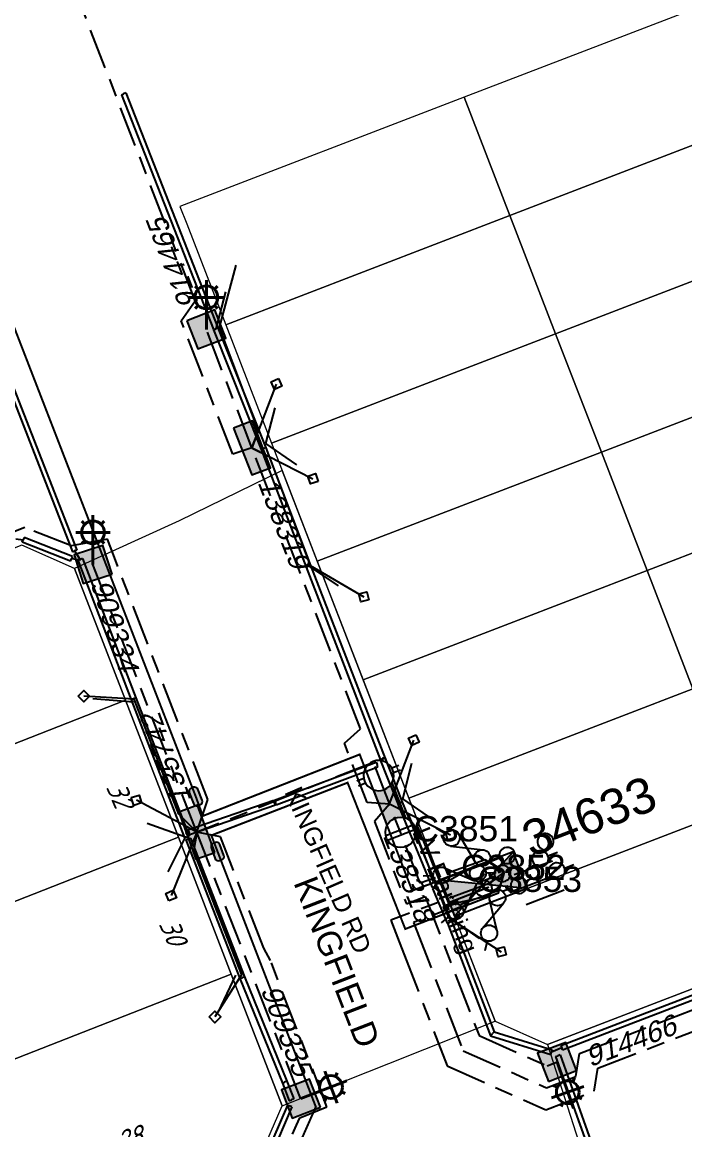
# Model space of a CAD drawing. Header units: metres. Extents: x 310412 to 311596, y 6269899 to 6270937.
# Drawn here: x 310597.6 to 310662.9, y 6270498.5 to 6270607.6 of the extents above; entities that cross this region are included whole.
import ezdxf
from ezdxf.enums import TextEntityAlignment as Align

# ---------------------------------------------------------------- set-up
doc = ezdxf.new("R2010")
doc.units = ezdxf.units.M
doc.linetypes.add('Cable Exist UG', pattern=[8.2, 4, -1.2, 1.8, -1.2])
doc.layers.get('0').update_dxf_attribs({"color": 6})
doc.layers.add('Cadastre Land Parcels_SP_EXT', color=9, linetype='Continuous', lineweight=5)
doc.layers.add('Cadastre Roads_SP_EXT', color=9, linetype='Continuous', lineweight=5)
for name, color, linetype in [('Duct_SP_EXT', 7, 'Continuous'), ('Equip_HV_EXT', 7, 'Continuous'), ('Equip_LV_EXT', 7, 'Continuous'), ('Equip_SP_SL_EXT', 7, 'Continuous'), ('Mains_HV_EXT', 7, 'Continuous'), ('Mains_LV_EXT', 7, 'Continuous'), ('Notes_HV_MISC', 7, 'Continuous'), ('Notes_LV_MISC', 7, 'Continuous'), ('Services_SP_EXT', 7, 'Continuous'), ('Sub_SP_EXT', 7, 'Continuous'), ('SupportsUG_SP_LV_EXT', 7, 'Continuous'), ('SupportsUG_SP_LV_SL_EXT', 7, 'Continuous'), ('Trench_SP_EXT', 7, 'Continuous')]:
    doc.layers.add(name, color=color, linetype=linetype)
doc.styles.add('ARIAL', font='arial.ttf', dxfattribs={"height": 2})
doc.styles.add('COLUMN_LABEL', font='arial.ttf')
doc.styles.add('iecARIAL', font='arial.ttf', dxfattribs={"height": 2})
doc.styles.add('ISOCP ITALIC', font='isocp.shx', dxfattribs={"oblique": 20})
doc.styles.add('POLE_LABEL', font='arial.ttf')
doc.styles.get("Standard").update_dxf_attribs({"font": 'arial.ttf'})
doc.styles.add('SWITCH_LABEL', font='arial.ttf', dxfattribs={"height": 2.5})
doc.linetypes.add('Cable E UG', pattern='A,6,-0.5,["E",Standard,S=1.7,R=0,X=0.5,Y=-1],-2.9', length=9.4)

# ---------------------------------------------------------------- blocks, each defined once
blk = doc.blocks.new('SUB_PADMOUNT_EXT')
for points in [[(0, 0), (-3.84, 1.92), (-3.84, -1.92)], [(0, 0), (3.84, 1.92), (3.84, -1.92)]]:
    blk.add_hatch(color=256).paths.add_polyline_path(points)
for p, q in [((3.84, 1.92), (-3.84, -1.92)), ((-3.84, 1.92), (3.84, -1.92))]:
    blk.add_line(p, q)
blk.add_lwpolyline([(-3.84, -1.92), (3.84, -1.92), (3.84, 1.92), (-3.84, 1.92)], close=True)
for tag, height, flags, p in [('ASSET_NUM', 3.5, 8, (2, 2)), ('STREET_CODE', 0.2, 9, (1.5, 0)), ('CONSTRUCTED_VOLTAGE', 0.2, 9, (1.5, -0.2)), ('OPERATING_VOLTAGE', 0.2, 9, (1.5, -0.6)), ('ORIENTATION', 0.2, 9, (1.5, -0.8)), ('OWNED_BY', 0.2, 9, (1.5, -1)), ('NO_PHASES', 0.2, 9, (1.5, -0.4)), ('OPERATED_BY', 0.2, 9, (1.5, -1.2)), ('SECONDARY_VOLTAGE', 0.2, 9, (1.5, -1.6)), ('STATE', 0.2, 9, (1.5, -1.8)), ('SUBSTATION_TYPE', 0.2, 9, (1.5, -2.2)), ('MAINTAINED_BY', 0.2, 9, (1.5, -1.4)), ('PARENT', 0.2, 9, (1.5, -2)), ('STREETNAME', 0.2, 9, (1.5, -3)), ('SUBURB', 0.2, 9, (1.5, -3.2)), ('USAGE', 0.2, 9, (1.5, -2.4)), ('LEGEND', 0.2, 9, (1.5, -2.6)), ('LOCATION', 0.2, 9, (1.5, -2.8)), ('Z', 0.2, 1, (1.5, -3.6)), ('NOTES', 0.2, 9, (1.5, -3.4))]:
    blk.add_attdef(tag, text='', height=height, dxfattribs=dict(flags=flags)).set_placement(p, align=Align.MIDDLE_LEFT)
blk = doc.blocks.new('COLUMN_EXT')
blk.add_hatch(color=256).paths.add_polyline_path([(-1.49, 1.48), (-1.49, -1.49), (1.48, -1.49), (1.48, 1.48)])
blk.add_lwpolyline([(-1.49, -1.49), (1.48, -1.49), (1.48, 1.48), (-1.49, 1.48)], close=True)
at = {"style": 'COLUMN_LABEL', "oblique": 15, "flags": 8}
blk.add_attdef('ASSET_NUM', text='', height=2, rotation=180, dxfattribs=at).set_placement((2, 2), align=Align.MIDDLE_LEFT)
at = {"flags": 9}
for tag, style, p in [('STRUCTURE_PLANT_NUMBER', 'POLE_LABEL', (1.81, 0.03)), ('STREET_CODE', 'COLUMN_LABEL', (1.81, -0.2))]:
    blk.add_attdef(tag, text='', height=0.2, dxfattribs=dict(at, style=style)).set_placement(p, align=Align.MIDDLE_LEFT)
for tag, p in [('COLUMN_TYPE', (1.81, -0.4)), ('OWNED_BY', (1.81, -0.6)), ('STATE', (1.81, -0.8)), ('USAGE', (1.81, -1)), ('STREETNAME', (1.81, -1.6)), ('SUBURB', (1.81, -1.8)), ('LEGEND', (1.81, -1.2)), ('LOCATION', (1.81, -1.4)), ('NOTES', (1.81, -2))]:
    blk.add_attdef(tag, text='', height=0.2, dxfattribs=at).set_placement(p, align=Align.MIDDLE_LEFT)
at = {"flags": 1}
blk.add_attdef('Z', (1.81, -2.35), '', height=0.2, dxfattribs=at)
blk = doc.blocks.new('PILLAR_EXT')
blk.add_hatch(color=256).paths.add_polyline_path([(-2.475, 0.99), (-2.475, -0.99), (2.475, -0.99), (2.475, 0.99)])
blk.add_lwpolyline([(-2.475, -0.99), (2.475, -0.99), (2.475, 0.99), (-2.475, 0.99)], close=True)
at = {"style": 'ARIAL', "oblique": 15, "flags": 8}
blk.add_attdef('ASSET_NUM', (1.5, 3.5), '', height=2, dxfattribs=at)
for tag, p, flags in [('OWNED_BY', (0, -0.2), 9), ('STATE', (0, -0.4), 9), ('SUPPORT_TYPE', (0, -0.6), 9), ('USAGE', (0, -0.8), 9), ('LEGEND', (0, -1), 9), ('LOCATION', (0, -1.2), 9), ('STREETNAME', (0, -1.8), 9), ('SUBURB', (0, -2), 1), ('NOTES', (0, -1.4), 9), ('PARENT', (0, -1.6), 9)]:
    blk.add_attdef(tag, p, '', height=0.2, dxfattribs=dict(flags=flags))
blk = doc.blocks.new('SL_LANTERN_EXT')
at = {"lineweight": 40}
for p, q in [((0, 1.97), (0, 6.47)), ((-1.46, 5.68), (-1.06, 5.28)), ((1.46, 5.68), (1.06, 5.28)), ((-2.25, 4.22), (2.25, 4.22)), ((-1.46, 2.76), (-1.06, 3.16)), ((1.46, 2.76), (1.06, 3.16)), ((0, 0), (0, 2.72))]:
    blk.add_line(p, q, dxfattribs=at)
blk.add_circle((0, 4.22), 1.5, dxfattribs=at)
at = {"style": 'iecARIAL', "flags": 9}
blk.add_attdef('ASSET_NUM', (1.5, 1.5), '', height=2.5, dxfattribs=at)
for tag, p, height, flags in [('OPERATING_VOLTAGE', (0.98, -1.65), 0.2, 9), ('CONSTRUCTED_VOLTAGE', (0.98, -0.65), 0.2, 9), ('CONTROL_TYPE', (0.98, -0.85), 0.2, 9), ('LANTERN_PURPOSE', (0.98, -1.05), 0.2, 9), ('LANTERN_TYPE', (0.98, -1.25), 0.2, 9), ('NO_PHASES', (0.98, -1.45), 0.2, 9), ('LNUMBER', (2.18, -3.25), 2.5, 8), ('ORIENTATION', (0.98, -1.85), 0.2, 9), ('OWNED_BY', (0.98, -2.05), 0.2, 9), ('STATE', (0.98, -2.25), 0.2, 9), ('USAGE', (0.98, -2.45), 0.2, 9), ('CEXIST', (0.98, -2.65), 0.2, 9), ('CNEW', (0.98, -2.85), 0.2, 9), ('CNUMBER', (0.98, -3.05), 0.2, 9), ('CREMOVE', (0.98, -3.25), 0.2, 9), ('CREPLACE', (0.98, -3.45), 0.2, 9), ('LKINGHEIGHT', (0.98, -3.65), 0.2, 9), ('LBRACKET', (0.98, -3.85), 0.2, 9), ('LBRACKETVOCAB', (0.98, -4.05), 0.2, 9), ('LCATEGORY', (0.98, -4.25), 0.2, 9), ('LCHARGE1', (0.98, -4.45), 0.2, 9), ('LCHARGE1PERCENT', (0.98, -4.65), 0.2, 9), ('LCHARGE2', (0.98, -4.85), 0.2, 9), ('LCHARGE2PERCENT', (0.98, -5.05), 0.2, 9), ('LCHARGE3', (0.98, -5.25), 0.2, 9), ('LCHARGE3PERCENT', (0.98, -5.45), 0.2, 9), ('LEXIST', (0.98, -5.65), 0.2, 9), ('LLAMP', (0.98, -5.85), 0.2, 9), ('LLAMPVOCAB', (0.98, -6.05), 0.2, 9), ('LMAST', (0.98, -6.25), 0.2, 9), ('LMASTVOCAB', (0.98, -6.45), 0.2, 9), ('LNEW', (0.98, -6.65), 0.2, 9), ('LANTNUMBER', (0.98, -6.85), 0.2, 9), ('LOUTREACH', (0.98, -7.25), 0.2, 9), ('LOUTREACHVOCAB', (0.98, -7.45), 0.2, 9), ('LRATECODE', (0.98, -7.65), 0.2, 9), ('LREMOVE', (0.98, -7.85), 0.2, 9), ('LREPLACE', (0.98, -8.05), 0.2, 9), ('LTYPE', (0.98, -8.25), 0.2, 9), ('LTYPEVOCAB', (0.98, -8.45), 0.2, 9), ('LEGEND', (0.98, -8.65), 0.2, 9), ('LOCATION', (0.98, -8.85), 0.2, 9), ('STREETNAME', (0.98, -9.25), 0.2, 9), ('SUBURB', (0.98, -9.45), 0.2, 1), ('NOTES', (0.98, -9.05), 0.2, 9)]:
    blk.add_attdef(tag, p, '', height=height, dxfattribs=dict(flags=flags))
blk = doc.blocks.new('CCP_EXT')
at = {"flags": 9}
for tag, p in [('STATE', (0, -1.8)), ('LEGEND', (0, -1.4)), ('LIFE_SUPPORT', (0, -1.6)), ('NOTES', (0, -2))]:
    blk.add_attdef(tag, text='', height=0.2, dxfattribs=at).set_placement(p, align=Align.MIDDLE_LEFT)
blk.add_wipeout([(0, 0.57), (0.57, 0), (0, -0.57), (-0.57, 0)])
blk.add_lwpolyline([(-0.57, 0), (0, 0.57), (0.57, 0), (0, -0.57), (-0.57, 0)])
at = {"flags": 1}
blk.add_attdef('Z', (0, 0), '', height=0.2, dxfattribs=at)
at = {"flags": 9}
for tag, p in [('CCP_TYPE', (0, 0)), ('CONSTRUCTED_VOLTAGE', (0, -0.2)), ('OPERATING_VOLTAGE', (0, -0.6)), ('ORIENTATION', (0, -0.8)), ('OWNED_BY', (0, -1)), ('NO_PHASES', (0, -0.4)), ('USAGE', (0, -1.2))]:
    blk.add_attdef(tag, text='', height=0.2, dxfattribs=at).set_placement(p, align=Align.MIDDLE_LEFT)
blk = doc.blocks.new('HV_STJ_EXT')
h = blk.add_hatch(color=256)
edge = h.paths.add_edge_path()
edge.add_ellipse((-0.59, 0.13), major_axis=(0.226, 0.226), ratio=1, start_angle=45, end_angle=135)
edge.add_line((-0.91, 0.13), (-0.91, -0.13))
edge.add_ellipse((-0.59, -0.13), major_axis=(0.226, 0.226), ratio=1, start_angle=135, end_angle=225)
edge.add_line((-0.59, -0.45), (0.59, -0.45))
edge.add_ellipse((0.59, -0.13), major_axis=(-0.226, 0.226), ratio=1, start_angle=135, end_angle=225)
edge.add_line((0.91, -0.13), (0.91, 0.13))
edge.add_ellipse((0.59, 0.13), major_axis=(-0.226, 0.226), ratio=1, start_angle=225, end_angle=315)
edge.add_line((0.59, 0.45), (-0.59, 0.45))
blk.add_lwpolyline([(-0.91, 0.13), (-0.91, -0.13, 0.414214), (-0.59, -0.45), (0.59, -0.45, 0.414214), (0.91, -0.13), (0.91, 0.13, 0.414214), (0.59, 0.45), (-0.59, 0.45, 0.414214)], format="xyb", close=True)
for tag, flags, p in [('ORIENTATION', 9, (1.5, 0)), ('Z', 1, (1.5, -0.8)), ('USAGE', 9, (1.5, -0.2)), ('LEGEND', 9, (1.5, -0.4)), ('NOTES', 9, (1.5, -0.6))]:
    blk.add_attdef(tag, text='', height=0.2, dxfattribs=dict(flags=flags)).set_placement(p, align=Align.MIDDLE_LEFT)
blk = doc.blocks.new('LV_UG_DFUSE_CLOSED_EXT')
for points in [[(1, 0), (0, 0)], [(5.04, 0.73), (2.16, -0.72)], [(5.05, -0.71), (2.16, 0.72)], [(6.2, 0.01), (7.2, 0.01)]]:
    blk.add_lwpolyline(points)
for centre in [(1.8, 0), (5.4, 0.01)]:
    blk.add_circle(centre, 0.8)
at = {"flags": 9}
for tag, p in [('ACTUAL_STATUS', (0, 0)), ('CONSTRUCTED_VOLTAGE', (0, -0.2)), ('OPERATING_VOLTAGE', (0, -0.6)), ('ORIENTATION', (0, -0.8)), ('STATE', (0, -1)), ('NO_PHASES', (0, -0.4)), ('SWITCH_TYPE', (0, -1.2)), ('USAGE', (0, -1.4)), ('NOTES', (0, -1.6))]:
    blk.add_attdef(tag, text='', height=0.2, dxfattribs=at).set_placement(p, align=Align.MIDDLE_LEFT)
at = {"flags": 1}
blk.add_attdef('Z', (0, 0), '', height=0.2, dxfattribs=at)
blk = doc.blocks.new('LV_UG_LINKS_OPEN_EXT')
for p, q in [((-0.25, 1.47), (-0.25, 2.22)), ((0.25, 1.47), (0.25, 2.22)), ((-0.25, -1.47), (-0.25, -2.22)), ((0.25, -1.47), (0.25, -2.22))]:
    blk.add_line(p, q)
at = {"flags": 9}
for tag, p in [('ACTUAL_STATUS', (0, 0)), ('CONSTRUCTED_VOLTAGE', (0, -0.2)), ('OPERATING_VOLTAGE', (0, -0.6)), ('ORIENTATION', (0, -0.8)), ('STATE', (0, -1)), ('NO_PHASES', (0, -0.4)), ('SWITCH_TYPE', (0, -1.2)), ('USAGE', (0, -1.4)), ('NOTES', (0, -1.6))]:
    blk.add_attdef(tag, text='', height=0.2, dxfattribs=at).set_placement(p, align=Align.MIDDLE_LEFT)
at = {"flags": 1}
blk.add_attdef('Z', (0, 0), '', height=0.2, dxfattribs=at)
blk.add_wipeout([(-0.25, 1.47), (-0.43, 1.43), (-0.61, 1.36), (-0.77, 1.28), (-0.93, 1.17), (-1.07, 1.05), (-1.19, 0.9), (-1.29, 0.75), (-1.38, 0.58), (-1.44, 0.4), (-1.48, 0.22), (-1.49, 0.03), (-1.49, -0.16), (-1.45, -0.34), (-1.4, -0.52), (-1.32, -0.69), (-1.23, -0.85), (-1.11, -1), (-0.98, -1.13), (-0.83, -1.24), (-0.66, -1.34), (-0.49, -1.41), (-0.31, -1.46), (-0.13, -1.49), (0.06, -1.49), (0.25, -1.47), (0.43, -1.43), (0.61, -1.36), (0.77, -1.28), (0.93, -1.17), (1.07, -1.05), (1.19, -0.9), (1.29, -0.75), (1.38, -0.58), (1.44, -0.4), (1.48, -0.22), (1.49, -0.03), (1.49, 0.16), (1.45, 0.34), (1.4, 0.52), (1.32, 0.69), (1.23, 0.85), (1.11, 1), (0.98, 1.13), (0.83, 1.24), (0.66, 1.34), (0.49, 1.41), (0.31, 1.46), (0.13, 1.49), (-0.06, 1.49)])
blk.add_lwpolyline([(0, -1.49, 1), (0, 1.49, 1)], format="xyb", close=True)
blk = doc.blocks.new('LV_UG_LINKS_CLOSED_EXT')
blk.add_wipeout([(-1.06, 1.06), (-1.18, 0.92), (-1.29, 0.76), (-1.37, 0.59), (-1.43, 0.42), (-1.48, 0.23), (-1.49, 0.05), (-1.49, -0.14), (-1.46, -0.33), (-1.41, -0.51), (-1.33, -0.68), (-1.24, -0.84), (-1.12, -0.99), (-0.99, -1.12), (-0.84, -1.24), (-0.68, -1.33), (-0.51, -1.41), (-0.33, -1.46), (-0.14, -1.49), (0.05, -1.49), (0.23, -1.48), (0.42, -1.43), (0.59, -1.37), (0.76, -1.29), (0.92, -1.18), (1.06, -1.06), (1.18, -0.92), (1.29, -0.76), (1.37, -0.59), (1.43, -0.42), (1.48, -0.23), (1.49, -0.05), (1.49, 0.14), (1.46, 0.33), (1.41, 0.51), (1.33, 0.68), (1.24, 0.84), (1.12, 0.99), (0.99, 1.12), (0.84, 1.24), (0.68, 1.33), (0.51, 1.41), (0.33, 1.46), (0.14, 1.49), (-0.05, 1.49), (-0.23, 1.48), (-0.42, 1.43), (-0.59, 1.37), (-0.76, 1.29), (-0.92, 1.18)])
for p, q in [((-0.25, -1.48), (-0.25, 1.48)), ((0.25, -1.48), (0.25, 1.48))]:
    blk.add_line(p, q)
blk.add_circle((0, 0), 1.5)
at = {"flags": 9}
for tag, p in [('ACTUAL_STATUS', (0, 0)), ('CONSTRUCTED_VOLTAGE', (0, -0.2)), ('OPERATING_VOLTAGE', (0, -0.6)), ('ORIENTATION', (0, -0.8)), ('STATE', (0, -1)), ('NO_PHASES', (0, -0.4)), ('SWITCH_TYPE', (0, -1.2)), ('USAGE', (0, -1.4)), ('NOTES', (0, -1.6))]:
    blk.add_attdef(tag, text='', height=0.2, dxfattribs=at).set_placement(p, align=Align.MIDDLE_LEFT)
at = {"flags": 1}
blk.add_attdef('Z', (0, 0), '', height=0.2, dxfattribs=at)
blk = doc.blocks.new('SWG_HOLEC_SU_EXT')
blk.add_line((1.8, -2), (5.8, -2))
for points in [[(1, 0), (0, 0)], [(6.6, 0), (7.6, 0)]]:
    blk.add_lwpolyline(points)
for points in [[(1.8, -0.8, 1), (1.8, 0.8, 1)], [(5.8, -0.8, 1), (5.8, 0.8, 1)]]:
    blk.add_lwpolyline(points, format="xyb", close=True)
at = {"style": 'SWITCH_LABEL', "flags": 8}
blk.add_attdef('ASSET_NUM', text='', height=2.5, rotation=179.9544, dxfattribs=at).set_placement((-2.4, 0), align=Align.MIDDLE_LEFT)
at = {"flags": 1}
blk.add_attdef('Z', (0, 0), '', height=0.2, dxfattribs=at)
at = {"flags": 9}
for tag, p in [('ACTUAL_STATUS', (0, -0.4)), ('CONSTRUCTED_VOLTAGE', (0, -0.6)), ('OPERATING_VOLTAGE', (0, -1)), ('NO_PHASES', (0, -0.8)), ('ORIENTATION', (0, -1.2)), ('OWNED_BY', (0, -1.4)), ('STATE', (0, -1.8)), ('SWITCH_TYPE', (0, -2)), ('PARENT', (0, -1.6)), ('USAGE', (0, -2.2)), ('STREETNAME', (0, -2.6)), ('SUBURB', (0, -2.8)), ('LOCATION', (0, -2.4)), ('NOTES', (0, -3))]:
    blk.add_attdef(tag, text='', height=0.2, dxfattribs=at).set_placement(p, align=Align.MIDDLE_LEFT)
at = {"style": 'SWITCH_LABEL', "flags": 9}
blk.add_attdef('STREET_CODE', text='', height=0.2, dxfattribs=at).set_placement((0, -0.2), align=Align.MIDDLE_LEFT)

msp = doc.modelspace()

# ---------------------------------------------------------------- linework, layer by layer
at = {"layer": 'Cadastre Land Parcels_SP_EXT', "linetype": 'Continuous'}
for points in [[(310673.62, 6270599.31), (310669.12, 6270610.96), (310641.13, 6270600.21), (310645.63, 6270588.55), (310673.62, 6270599.31)], [(310645.63, 6270588.55), (310641.13, 6270600.21), (310613.14, 6270589.45), (310613.8, 6270587.73), (310617.65, 6270577.79), (310645.63, 6270588.55)], [(310678.13, 6270587.66), (310673.62, 6270599.31), (310645.63, 6270588.55), (310650.14, 6270576.9), (310678.13, 6270587.66)], [(310650.14, 6270576.9), (310645.63, 6270588.55), (310617.65, 6270577.79), (310622.15, 6270566.14), (310650.14, 6270576.9)], [(310682.63, 6270576), (310678.13, 6270587.66), (310650.14, 6270576.9), (310654.65, 6270565.25), (310682.63, 6270576)], [(310654.65, 6270565.25), (310650.14, 6270576.9), (310622.15, 6270566.14), (310623.2, 6270563.42), (310626.66, 6270554.49), (310654.65, 6270565.25)], [(310687.14, 6270564.35), (310682.63, 6270576), (310654.65, 6270565.25), (310659.15, 6270553.59), (310687.14, 6270564.35)], [(310659.15, 6270553.59), (310654.65, 6270565.25), (310626.66, 6270554.49), (310631.17, 6270542.83), (310659.15, 6270553.59)], [(310691.65, 6270552.7), (310687.14, 6270564.35), (310659.15, 6270553.59), (310663.66, 6270541.94), (310691.65, 6270552.7)], [(310607.77, 6270540.8), (310602.76, 6270553.77), (310597.58, 6270556.07), (310572.12, 6270546.08), (310578.58, 6270529.36), (310607.77, 6270540.8)], [(310663.66, 6270541.94), (310659.15, 6270553.59), (310631.17, 6270542.83), (310635.67, 6270531.18), (310663.66, 6270541.94)], [(310668.17, 6270530.29), (310663.66, 6270541.94), (310635.67, 6270531.18), (310640.18, 6270519.52), (310668.17, 6270530.29)], [(310612.98, 6270527.31), (310607.77, 6270540.8), (310578.58, 6270529.36), (310583.79, 6270515.87), (310612.98, 6270527.31)], [(310673.6, 6270516.22), (310668.17, 6270530.29), (310640.18, 6270519.52), (310644.17, 6270509.19), (310649.35, 6270506.9), (310673.6, 6270516.22)], [(310618.19, 6270513.83), (310612.98, 6270527.31), (310583.79, 6270515.87), (310589, 6270502.39), (310618.19, 6270513.83)], [(310620.93, 6270495.64), (310623.2, 6270500.86), (310618.19, 6270513.83), (310589, 6270502.39), (310595.46, 6270485.66), (310620.93, 6270495.64)]]:
    msp.add_lwpolyline(points, close=True, dxfattribs=at)
at = {"layer": 'Cadastre Roads_SP_EXT', "linetype": 'Continuous'}
msp.add_lwpolyline([(310704.54, 6270503.61), (310697.86, 6270525.55), (310649.35, 6270506.9), (310656.35, 6270485), (310704.54, 6270503.61)], close=True, dxfattribs=at)
at = {"layer": 'Duct_SP_EXT'}
for p, q in [((310607.37, 6270600.44), (310607.59, 6270600.53)), ((310607.37, 6270600.44), (310616.43, 6270577.31)), ((310607.82, 6270600.62), (310607.59, 6270600.53)), ((310607.82, 6270600.62), (310616.88, 6270577.48)), ((310594.01, 6270577.28), (310602.54, 6270555.43)), ((310594.45, 6270577.45), (310602.99, 6270555.6)), ((310616.43, 6270577.3), (310616.66, 6270577.39)), ((310616.43, 6270577.31), (310616.66, 6270577.39)), ((310616.43, 6270577.3), (310621.15, 6270565.5)), ((310616.88, 6270577.48), (310616.66, 6270577.39)), ((310616.88, 6270577.48), (310616.66, 6270577.39)), ((310621.15, 6270565.51), (310621.38, 6270565.59)), ((310621.15, 6270565.5), (310621.38, 6270565.59)), ((310621.6, 6270565.68), (310621.38, 6270565.59)), ((310621.6, 6270565.68), (310621.38, 6270565.59)), ((310597.61, 6270556.39), (310597.7, 6270556.62)), ((310602.36, 6270554.52), (310597.61, 6270556.39)), ((310597.78, 6270556.84), (310597.7, 6270556.62)), ((310602.54, 6270554.97), (310597.78, 6270556.84)), ((310602.54, 6270555.43), (310602.76, 6270555.52)), ((310602.99, 6270555.6), (310602.76, 6270555.52)), ((310602.36, 6270554.52), (310602.45, 6270554.74)), ((310602.54, 6270554.97), (310602.45, 6270554.74)), ((310603.09, 6270554.59), (310603.32, 6270554.67)), ((310603.54, 6270554.76), (310603.32, 6270554.67)), ((310625.56, 6270553.91), (310625.78, 6270554)), ((310625.56, 6270553.91), (310625.78, 6270554)), ((310626.01, 6270554.09), (310625.78, 6270554)), ((310626.01, 6270554.09), (310625.78, 6270554)), ((310608.34, 6270540.86), (310608.56, 6270540.95)), ((310608.34, 6270540.86), (310608.56, 6270540.95)), ((310608.79, 6270541.03), (310608.56, 6270540.95)), ((310608.79, 6270541.03), (310608.56, 6270540.95)), ((310613.93, 6270528.05), (310622.38, 6270530.96)), ((310614.09, 6270527.6), (310622.54, 6270530.51)), ((310622.38, 6270530.96), (310622.46, 6270530.74)), ((310622.46, 6270530.96), (310622.54, 6270530.74)), ((310622.54, 6270530.51), (310622.46, 6270530.74)), ((310622.63, 6270530.51), (310622.54, 6270530.74)), ((310613.93, 6270528.05), (310614.01, 6270527.83)), ((310613.59, 6270527.26), (310613.82, 6270527.35)), ((310613.73, 6270527.06), (310613.96, 6270527.15)), ((310613.73, 6270527.06), (310619.04, 6270513.39)), ((310614.04, 6270527.43), (310613.82, 6270527.35)), ((310614.18, 6270527.23), (310613.96, 6270527.15)), ((310614.09, 6270527.6), (310614.01, 6270527.83)), ((310614.18, 6270527.23), (310619.49, 6270513.57)), ((310638.42, 6270522.54), (310638.2, 6270522.45)), ((310637.98, 6270522.36), (310638.2, 6270522.45)), ((310638.02, 6270522.27), (310638.24, 6270522.36)), ((310638.02, 6270522.27), (310639.45, 6270518.84)), ((310638.46, 6270522.45), (310638.24, 6270522.36)), ((310638.46, 6270522.45), (310639.89, 6270519.02)), ((310639.45, 6270518.84), (310639.67, 6270518.93)), ((310639.48, 6270518.85), (310639.7, 6270518.93)), ((310639.89, 6270519.02), (310639.67, 6270518.93)), ((310639.93, 6270519.02), (310639.7, 6270518.93)), ((310650.66, 6270506.82), (310673.96, 6270515.77)), ((310650.83, 6270506.37), (310674.13, 6270515.32)), ((310619.04, 6270513.39), (310619.26, 6270513.48)), ((310619.04, 6270513.39), (310619.26, 6270513.48)), ((310619.04, 6270513.39), (310623.23, 6270503.1)), ((310619.49, 6270513.57), (310619.26, 6270513.48)), ((310619.49, 6270513.57), (310619.26, 6270513.48)), ((310619.49, 6270513.57), (310623.67, 6270503.28)), ((310643.72, 6270507.77), (310643.9, 6270507.96)), ((310643.72, 6270507.77), (310649.66, 6270505.92)), ((310644.08, 6270508.15), (310643.9, 6270507.96)), ((310644.08, 6270508.15), (310649.8, 6270506.38)), ((310649.8, 6270506.38), (310649.73, 6270506.15)), ((310650.66, 6270506.82), (310650.75, 6270506.59)), ((310650.83, 6270506.37), (310650.75, 6270506.59)), ((310649.66, 6270505.92), (310649.73, 6270506.15)), ((310650.14, 6270505.72), (310650.36, 6270505.8)), ((310650.14, 6270505.72), (310657.16, 6270486.07)), ((310650.59, 6270505.88), (310650.36, 6270505.8)), ((310650.59, 6270505.88), (310657.61, 6270486.23)), ((310623.23, 6270503.1), (310623.45, 6270503.19)), ((310623.23, 6270503.1), (310623.45, 6270503.19)), ((310623.23, 6270503.1), (310623.23, 6270503.1)), ((310623.23, 6270503.1), (310623.9, 6270501.37)), ((310623.67, 6270503.28), (310623.45, 6270503.19)), ((310623.67, 6270503.28), (310623.45, 6270503.19)), ((310623.67, 6270503.28), (310623.67, 6270503.28)), ((310623.67, 6270503.28), (310624.35, 6270501.54)), ((310623.72, 6270500.94), (310621.26, 6270495.19)), ((310624.16, 6270500.76), (310621.7, 6270495.01)), ((310623.72, 6270500.94), (310623.94, 6270500.85)), ((310623.9, 6270501.37), (310624.12, 6270501.45)), ((310624.16, 6270500.76), (310623.94, 6270500.85)), ((310624.35, 6270501.54), (310624.12, 6270501.45))]:
    msp.add_line(p, q, dxfattribs=at)
at = {"layer": 'Mains_LV_EXT', "linetype": 'Cable Exist UG'}
msp.add_lwpolyline([(310620.23, 6270565.68), (310618.34, 6270565.03), (310618.34, 6270565.03), (310613.27, 6270578.17), (310614.65, 6270580.14), (310602.25, 6270612.24)], dxfattribs=at)
at = {"layer": 'Notes_LV_MISC', "linetype": 'Cable Exist UG'}
msp.add_lwpolyline([(310620.23, 6270565.68), (310615.74, 6270577.32)], dxfattribs=at)
at = {"layer": 'Services_SP_EXT'}
msp.add_lwpolyline([(310620.23, 6270565.68), (310620.88, 6270567.34), (310617.04, 6270577.53), (310618.66, 6270583.65)], dxfattribs=at)
at = {"layer": 'Trench_SP_EXT', "linetype": 'Cable Exist UG'}
for points in [[(310617.63, 6270581.02), (310616.66, 6270577.39)], [(310622.48, 6270569.6), (310621.57, 6270566.11), (310624.62, 6270563.99)], [(310596.96, 6270556.71), (310597.7, 6270556.62)], [(310602.76, 6270555.54), (310603.34, 6270554.62)], [(310603.34, 6270554.62), (310602.45, 6270554.74)], [(310628.75, 6270552.08), (310625.73, 6270554.1)], [(310632.55, 6270534.61), (310633.15, 6270534.81)], [(310638.15, 6270529), (310635.09, 6270531.1), (310635.99, 6270534.61)], [(310611.99, 6270523.9), (310613.68, 6270527.32), (310609.83, 6270528.71)], [(310614.11, 6270527.83), (310613.7, 6270527.66)], [(310639.23, 6270520.39), (310640.58, 6270520.92)], [(310642.65, 6270517.34), (310639.56, 6270519.52)], [(310650.75, 6270506.59), (310649.73, 6270506.15)]]:
    msp.add_lwpolyline(points, dxfattribs=at)

# ---------------------------------------------------------------- block references
at = {"layer": 'Equip_HV_EXT'}
for p, rotation in [((310614.69, 6270531.34), 111.3179123944316), ((310616.84, 6270525.91), 289.7671687709476)]:
    msp.add_blockref('HV_STJ_EXT', p, dxfattribs=dict(at, rotation=rotation))
ref = msp.add_blockref('SWG_HOLEC_SU_EXT', (310644.84, 6270521.93), dxfattribs=dict(at, rotation=20.87688684663676))
ref.add_attrib('ASSET_NUM', 'C3853', dxfattribs={"layer": '0', "height": 2.5, "style": 'SWITCH_LABEL'}).set_placement((310642.45, 6270523.18), align=Align.MIDDLE_LEFT)
at = {"layer": 'Equip_LV_EXT'}
for p, rotation in [((310644.28, 6270523.85), 182.8790171406367), ((310644.45, 6270523.4), 218.8790165946968)]:
    msp.add_blockref('LV_UG_DFUSE_CLOSED_EXT', p, dxfattribs=dict(at, rotation=rotation))
at = {"layer": 'Equip_SP_SL_EXT', "xscale": 0.75, "yscale": 0.75, "zscale": 0.75}
for p in [(310615.74, 6270577.32), (310604.57, 6270554.17)]:
    msp.add_blockref('SL_LANTERN_EXT', p, dxfattribs=at)
for p, rotation in [((310650.28, 6270505.19), 199.5265936656685), ((310625.05, 6270501.58), 290.9205705998954)]:
    msp.add_blockref('SL_LANTERN_EXT', p, dxfattribs=dict(at, rotation=rotation))
at = {"layer": 'Sub_SP_EXT'}
ref = msp.add_blockref('SUB_PADMOUNT_EXT', (310643.07, 6270522.7), dxfattribs=dict(at, rotation=21.031079379158))
ref.add_attrib('ASSET_NUM', '34633', dxfattribs={"layer": '0', "height": 3.5, "rotation": 21.0311}).set_placement((310654.44, 6270526.78), align=Align.BOTTOM_CENTER)
at = {"layer": 'SupportsUG_SP_LV_EXT'}
ref = msp.add_blockref('PILLAR_EXT', (310620.24, 6270565.66), dxfattribs=dict(at, rotation=291.1213316555944))
ref.add_attrib('ASSET_NUM', '138319', (310620.76, 6270562.28), dxfattribs={"layer": '0', "height": 2, "rotation": 291.1213, "style": 'ARIAL', "oblique": 15})
ref = msp.add_blockref('PILLAR_EXT', (310614.79, 6270527.81), dxfattribs=dict(at, rotation=110.03989855715))
ref.add_attrib('ASSET_NUM', '135742', (310614.31, 6270530.95), dxfattribs={"layer": '0', "height": 2, "rotation": 110.0399, "style": 'ARIAL', "oblique": 15})
ref = msp.add_blockref('PILLAR_EXT', (310633.79, 6270530.59), dxfattribs=dict(at, rotation=291.1213315933746))
ref.add_attrib('ASSET_NUM', '138318', (310633.1, 6270527.48), dxfattribs={"layer": '0', "height": 2, "rotation": 291.1213, "style": 'ARIAL', "oblique": 15})
at = {"layer": 'SupportsUG_SP_LV_SL_EXT'}
ref = msp.add_blockref('COLUMN_EXT', (310615.74, 6270577.32), dxfattribs=dict(at, rotation=291.1213316555944))
ref.add_attrib('ASSET_NUM', '914465', dxfattribs={"layer": '0', "height": 2, "rotation": 111.1213, "style": 'COLUMN_LABEL', "oblique": 15}).set_placement((310614.15, 6270579.45), align=Align.MIDDLE_LEFT)
ref = msp.add_blockref('COLUMN_EXT', (310604.57, 6270554.17), dxfattribs=dict(at, rotation=107.8966175841075))
ref.add_attrib('ASSET_NUM', '909334', dxfattribs={"layer": '0', "height": 2, "rotation": 287.8966, "style": 'COLUMN_LABEL', "oblique": 15}).set_placement((310605.27, 6270552.64), align=Align.MIDDLE_LEFT)
ref = msp.add_blockref('COLUMN_EXT', (310625.05, 6270501.58), dxfattribs=dict(at, rotation=110.9205705936845))
ref.add_attrib('ASSET_NUM', '909335', dxfattribs={"layer": '0', "height": 2, "rotation": 290.9206, "style": 'COLUMN_LABEL', "oblique": 15}).set_placement((310622, 6270512.68), align=Align.MIDDLE_LEFT)
ref = msp.add_blockref('COLUMN_EXT', (310650.28, 6270505.19), dxfattribs=dict(at, rotation=21.0068381093854))
ref.add_attrib('ASSET_NUM', '914466', dxfattribs={"layer": '0', "height": 2, "rotation": 201.0068, "style": 'COLUMN_LABEL', "oblique": 15, "text_generation_flag": 6}).set_placement((310661.86, 6270508.93), align=Align.MIDDLE_RIGHT)

# ---------------------------------------------------------------- texts
at = {"layer": 'Cadastre Land Parcels_SP_EXT', "style": 'ISOCP ITALIC', "oblique": 20}
for s, rotation, p in [('32', 293.5156, (310605.81, 6270532.27)), ('30', 293.5171, (310611.02, 6270518.78)), ('28', 17.1563, (310607.2, 6270496.29))]:
    msp.add_text(s, height=2, rotation=rotation, dxfattribs=at).set_placement(p)
at = {"layer": 'Cadastre Roads_SP_EXT'}
msp.add_text('KINGFIELD RD', height=1.8, rotation=293.5363, dxfattribs=at).set_placement((310623.39, 6270531.79))

# ---------------------------------------------------------------- next in the draw order: block references
at = {"layer": 'Services_SP_EXT'}
for p, rotation in [((310622.64, 6270571.95), 249.1213317461726), ((310626.24, 6270562.62), 153.1213316300378), ((310631.25, 6270551), 149.1729517460803), ((310636.18, 6270536.88), 249.1213317461726), ((310608.85, 6270530.96), 332.0398985158442), ((310639.79, 6270527.55), 240.9356470337408), ((310612.27, 6270521.57), 68.03989851710445), ((310644.77, 6270516.02), 149.4632670176803)]:
    msp.add_blockref('CCP_EXT', p, dxfattribs=dict(at, rotation=rotation))
for p in [(310603.67, 6270541.21), (310616.59, 6270509.62)]:
    msp.add_blockref('CCP_EXT', p, dxfattribs=at)

# ---------------------------------------------------------------- next in the draw order: linework, layer by layer
at = {"layer": 'Cadastre Roads_SP_EXT', "linetype": 'Continuous'}
msp.add_lwpolyline([(310633.7, 6270505.03), (310644.17, 6270509.19), (310623.2, 6270563.42), (310613.05, 6270558.48), (310602.76, 6270553.77), (310607.77, 6270540.8), (310612.98, 6270527.31), (310618.19, 6270513.83), (310623.2, 6270500.86), (310633.7, 6270505.03)], close=True, dxfattribs=at)
at = {"layer": 'Duct_SP_EXT'}
for p, q in [((310616.88, 6270577.48), (310621.6, 6270565.68)), ((310621.15, 6270565.51), (310625.56, 6270553.91)), ((310621.6, 6270565.68), (310626.01, 6270554.09)), ((310603.09, 6270554.59), (310608.34, 6270540.86)), ((310603.54, 6270554.76), (310608.79, 6270541.03)), ((310608.34, 6270540.86), (310613.59, 6270527.26)), ((310608.79, 6270541.03), (310614.04, 6270527.43)), ((310639.48, 6270518.85), (310643.72, 6270507.77)), ((310639.93, 6270519.02), (310644.08, 6270508.15))]:
    msp.add_line(p, q, dxfattribs=at)
at = {"layer": 'Mains_HV_EXT', "linetype": 'Cable Exist UG', "const_width": 0.2}
for points in [[(310457.07, 6270580.48), (310458.69, 6270581.53), (310456.13, 6270588.53), (310456.13, 6270588.53), (310481.93, 6270598.69), (310482.92, 6270599.08), (310482.92, 6270599.08), (310496.09, 6270604.25), (310496.89, 6270604.55), (310496.89, 6270604.55), (310510.27, 6270609.79), (310514.59, 6270611.44), (310514.59, 6270611.44), (310526.3, 6270616.07), (310554.64, 6270627.16), (310554.64, 6270627.16), (310569.26, 6270632.83), (310576.75, 6270629.44), (310586.67, 6270603.76), (310587.14, 6270602.53), (310587.14, 6270602.53), (310614.69, 6270531.34)], [(310616.84, 6270525.91), (310626.52, 6270500.76), (310625.87, 6270499.29), (310625.87, 6270499.29), (310623.21, 6270493.27), (310628.51, 6270479.61), (310628.51, 6270479.61), (310517.69, 6270436.78), (310520.66, 6270429.23), (310520.63, 6270429.47), (310522.15, 6270428.12)]]:
    msp.add_lwpolyline(points, dxfattribs=at)
at = {"layer": 'Mains_LV_EXT', "linetype": 'Cable Exist UG'}
msp.add_lwpolyline([(310614.79, 6270527.81), (310615.89, 6270531.03), (310615.89, 6270531.03), (310606.68, 6270554.88), (310606, 6270556.67), (310602.47, 6270556.01), (310602.47, 6270556.01), (310597.87, 6270557.82), (310573.84, 6270548.53), (310573.16, 6270550.41), (310573.16, 6270550.41), (310570.86, 6270549.52), (310557.8, 6270544.47), (310545.26, 6270539.62), (310545.31, 6270537.5)], dxfattribs=at)
at = {"layer": 'Notes_LV_MISC', "linetype": 'Cable Exist UG'}
for points in [[(310614.79, 6270527.81), (310604.57, 6270554.17)], [(310625.05, 6270501.52), (310614.79, 6270527.81)]]:
    msp.add_lwpolyline(points, dxfattribs=at)
at = {"layer": 'Services_SP_EXT'}
for points in [[(310620.24, 6270565.66), (310622.64, 6270571.95)], [(310620.24, 6270565.66), (310626.24, 6270562.62)], [(310620.25, 6270565.65), (310621.94, 6270564.8), (310625.95, 6270554.09), (310631.25, 6270551)], [(310614.79, 6270527.81), (310613.03, 6270529.58), (310613.03, 6270529.58), (310608.64, 6270540.9), (310603.67, 6270541.21)], [(310614.79, 6270527.81), (310608.85, 6270530.96)], [(310614.79, 6270527.81), (310612.27, 6270521.57)], [(310614.79, 6270527.81), (310614.46, 6270525.9), (310614.46, 6270525.9), (310619.19, 6270513.78), (310616.59, 6270509.62)]]:
    msp.add_lwpolyline(points, dxfattribs=at)
at = {"layer": 'Trench_SP_EXT', "linetype": 'Cable Exist UG'}
for points in [[(310608.55, 6270540.61), (310604.2, 6270540.97)], [(310616.92, 6270510.13), (310618.8, 6270514.08)]]:
    msp.add_lwpolyline(points, dxfattribs=at)

# ---------------------------------------------------------------- next in the draw order: block references
at = {"layer": 'Equip_HV_EXT'}
ref = msp.add_blockref('SWG_HOLEC_SU_EXT', (310643.23, 6270523.09), dxfattribs=dict(at, rotation=21.29658892693633))
ref.add_attrib('ASSET_NUM', 'C3852', dxfattribs={"layer": '0', "height": 2.5, "style": 'SWITCH_LABEL'}).set_placement((310640.83, 6270524.34), align=Align.MIDDLE_LEFT)
at = {"layer": 'Equip_LV_EXT'}
for p, rotation in [((310644.42, 6270524.3), 146.8790164482985), ((310644.84, 6270523.12), 256.4220875029668)]:
    msp.add_blockref('LV_UG_DFUSE_CLOSED_EXT', p, dxfattribs=dict(at, rotation=rotation))

# ---------------------------------------------------------------- next in the draw order: texts
at = {"layer": 'Notes_HV_MISC', "color": 7, "insert": (310624.26, 6270522.84), "char_height": 2.4, "attachment_point": 7, "rotation": 291.1225, "line_spacing_factor": 0.6}
msp.add_mtext('{\\fArial|b0|i0|c0|p39;KINGFIELD                                                                   ROAD}', dxfattribs=at)
at = {"layer": 'Notes_LV_MISC', "color": 7, "insert": (310624.26, 6270522.84), "char_height": 2.4, "attachment_point": 7, "rotation": 291.1225, "line_spacing_factor": 0.6}
msp.add_mtext('{\\fArial|b0|i0|c0|p39;KINGFIELD                                                                   ROAD}', dxfattribs=at)

# ---------------------------------------------------------------- next in the draw order: block references
at = {"layer": 'Equip_LV_EXT', "rotation": 291.1213316555944}
for name, p in [('LV_UG_LINKS_OPEN_EXT', (310632.71, 6270533.39)), ('LV_UG_LINKS_CLOSED_EXT', (310634.87, 6270527.8))]:
    msp.add_blockref(name, p, dxfattribs=at)

# ---------------------------------------------------------------- next in the draw order: linework, layer by layer
at = {"layer": 'Duct_SP_EXT'}
for p, q in [((310625.56, 6270553.91), (310632.9, 6270534.9)), ((310626.01, 6270554.09), (310633.35, 6270535.07)), ((310622.46, 6270530.96), (310632.47, 6270534.7)), ((310632.47, 6270534.7), (310632.55, 6270534.47)), ((310632.87, 6270534.98), (310633.09, 6270535.07)), ((310632.87, 6270534.98), (310634.59, 6270530.6)), ((310632.9, 6270534.9), (310633.13, 6270534.99)), ((310633.31, 6270535.16), (310633.09, 6270535.07)), ((310633.35, 6270535.07), (310633.13, 6270534.99)), ((310633.31, 6270535.16), (310635.03, 6270530.78)), ((310622.63, 6270530.51), (310632.64, 6270534.25)), ((310632.64, 6270534.25), (310632.55, 6270534.47)), ((310634.59, 6270530.6), (310634.81, 6270530.69)), ((310634.6, 6270530.58), (310634.82, 6270530.67)), ((310634.6, 6270530.58), (310637.98, 6270522.36)), ((310635.03, 6270530.78), (310634.81, 6270530.69)), ((310635.04, 6270530.77), (310634.82, 6270530.67)), ((310635.04, 6270530.77), (310638.42, 6270522.54))]:
    msp.add_line(p, q, dxfattribs=at)
at = {"layer": 'Mains_HV_EXT', "linetype": 'Cable Exist UG', "const_width": 0.2}
for points in [[(310645.05, 6270523.97), (310643.66, 6270524.88), (310636.01, 6270522.06), (310636.01, 6270522.06), (310630.84, 6270535.47), (310615.39, 6270529.41), (310614.69, 6270531.34)], [(310645.05, 6270523.97), (310644.5, 6270521.82), (310635.33, 6270518.28), (310635.33, 6270518.28), (310629.65, 6270532.69), (310616.23, 6270527.5), (310616.84, 6270525.91)]]:
    msp.add_lwpolyline(points, dxfattribs=at)
at = {"layer": 'Mains_HV_EXT', "linetype": 'Cable E UG', "const_width": 0.2}
msp.add_lwpolyline([(310643.58, 6270522.41), (310639.58, 6270520.86), (310639.58, 6270520.86), (310636.47, 6270528.54)], dxfattribs=at)
at = {"layer": 'Mains_LV_EXT', "linetype": 'Cable Exist UG'}
for points in [[(310633.79, 6270530.58), (310631.58, 6270530.75), (310631.58, 6270530.75), (310629.33, 6270536.58), (310630.92, 6270538), (310620.24, 6270565.67)], [(310645.06, 6270523.86), (310644.56, 6270522.08), (310636.15, 6270518.93), (310636.15, 6270518.93), (310636.44, 6270518.17), (310641.03, 6270506.28), (310649.23, 6270502.64), (310652.13, 6270503.75), (310652.49, 6270506.03), (310699.38, 6270524.04), (310701.86, 6270529.62), (310701.86, 6270529.62), (310704.51, 6270530.67), (310702.99, 6270534.59), (310702.22, 6270536.6), (310700.34, 6270541.46), (310697.97, 6270542.05), (310693.55, 6270553.5)], [(310645.06, 6270523.86), (310643.44, 6270522.71), (310633.92, 6270519.15), (310633.92, 6270519.15), (310634.58, 6270517.45), (310635.2, 6270515.84), (310635.2, 6270515.84), (310639.47, 6270504.79), (310649.18, 6270500.48), (310653.92, 6270502.3), (310654.29, 6270504.58), (310700.87, 6270522.47), (310703.35, 6270528.06), (310705.24, 6270528.81), (310722.28, 6270535.47), (310724.18, 6270534.63), (310725.23, 6270531.81), (310725.23, 6270531.81), (310739.4, 6270537.27), (310740.42, 6270539.8), (310756.21, 6270545.86)], [(310633.81, 6270530.55), (310632.21, 6270534.69), (310614.79, 6270527.81)], [(310645.06, 6270523.86), (310643.2, 6270525.1), (310636.8, 6270522.79), (310633.79, 6270530.58)], [(310646.31, 6270446.57), (310647.79, 6270448.3), (310647.79, 6270448.3), (310637.99, 6270473.66), (310636.28, 6270475.67), (310636.28, 6270475.67), (310629.97, 6270478.46), (310627.31, 6270479.9), (310622.04, 6270493.37), (310622.04, 6270493.37), (310624.63, 6270498.95), (310624.93, 6270499.68), (310624.93, 6270499.68), (310627.62, 6270500.76), (310622.05, 6270515.17), (310621.4, 6270516.39), (310621.4, 6270516.39), (310617.12, 6270527.34), (310614.79, 6270527.81)]]:
    msp.add_lwpolyline(points, dxfattribs=at)
at = {"layer": 'Notes_LV_MISC', "linetype": 'Cable Exist UG'}
msp.add_lwpolyline([(310633.79, 6270530.58), (310632.31, 6270528.86), (310632.31, 6270528.86), (310635.44, 6270520.76), (310637.3, 6270521.49), (310642.6, 6270507.78), (310649.29, 6270504.81), (310650.23, 6270505.17)], dxfattribs=at)
at = {"layer": 'Services_SP_EXT'}
for points in [[(310633.79, 6270530.59), (310636.18, 6270536.88)], [(310633.79, 6270530.59), (310639.79, 6270527.55)], [(310633.79, 6270530.59), (310635.59, 6270529.68), (310639.6, 6270519.4), (310644.77, 6270516.02)]]:
    msp.add_lwpolyline(points, dxfattribs=at)

# ---------------------------------------------------------------- next in the draw order: block references
at = {"layer": 'Equip_HV_EXT'}
ref = msp.add_blockref('SWG_HOLEC_SU_EXT', (310643.68, 6270524.91), dxfattribs=dict(at, rotation=19.83628434739188))
ref.add_attrib('ASSET_NUM', 'C3851', dxfattribs={"layer": '0', "height": 2.5, "style": 'SWITCH_LABEL'}).set_placement((310641.28, 6270526.16), align=Align.BOTTOM_CENTER)

# ---------------------------------------------------------------- next in the draw order: texts
at = {"layer": 'Mains_HV_EXT'}
msp.add_text('LV Earthing', height=1.8, rotation=292.0318, dxfattribs=at).set_placement((310635.98, 6270527.86))

doc.saveas('drawing.dxf')
